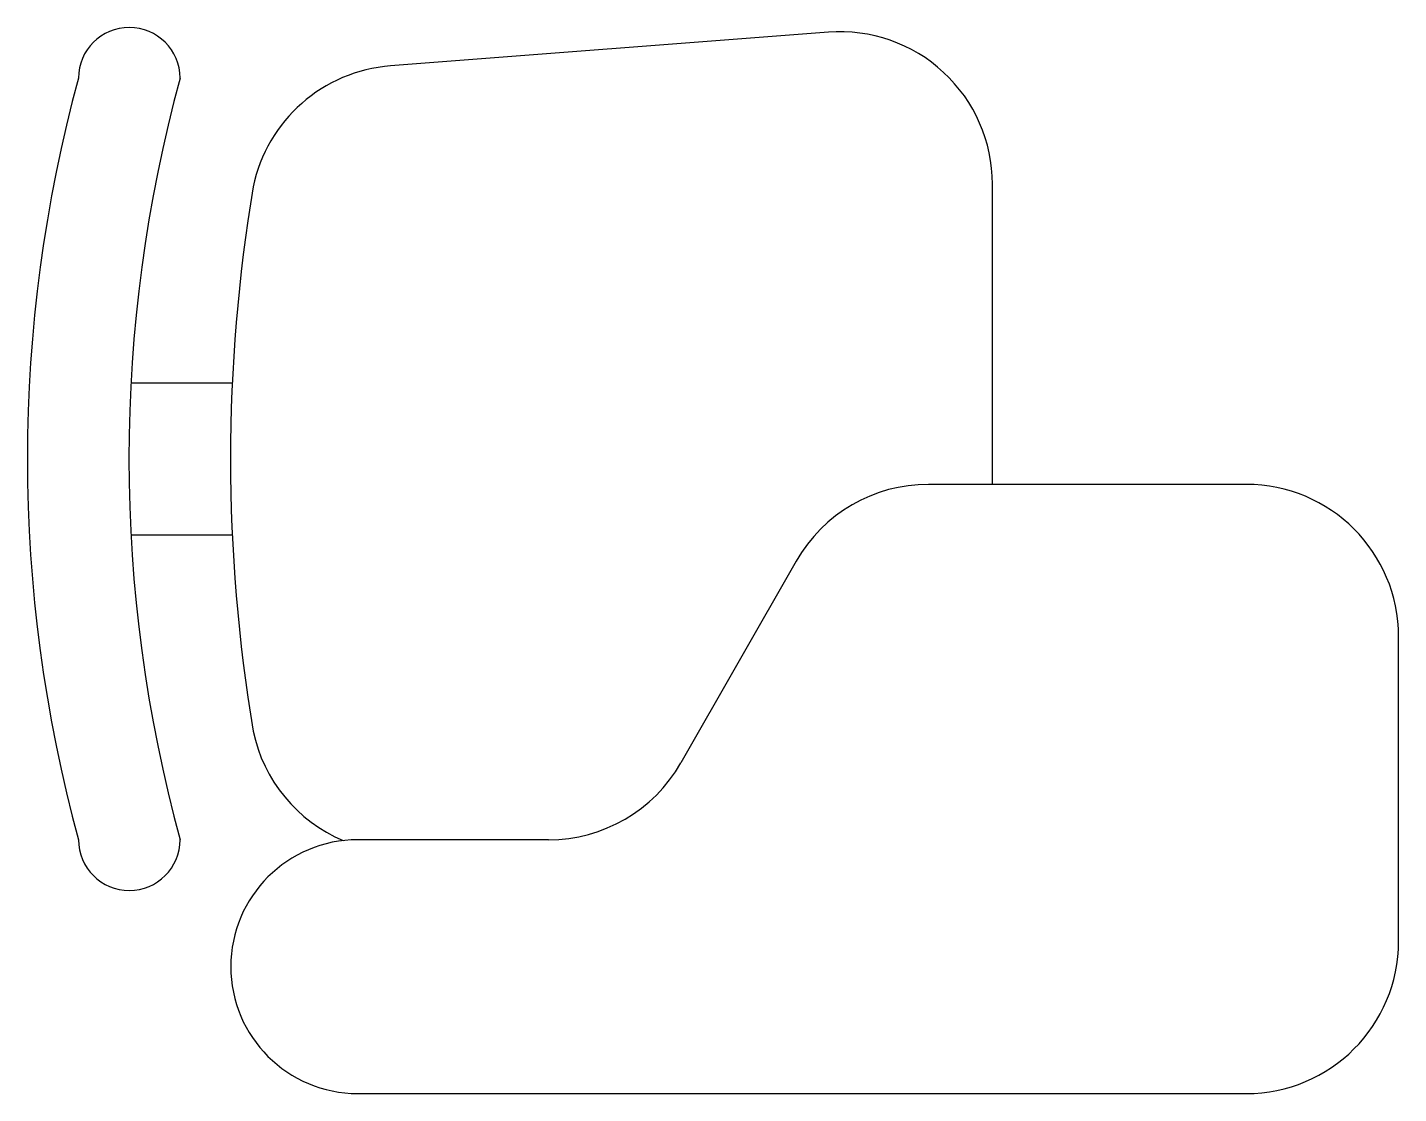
# Model space of a CAD drawing. Extents: x 0 to 0.686, y -0.318 to 0.216.
import ezdxf

# ---------------------------------------------------------------- set-up
doc = ezdxf.new("R2010")
doc.units = 0
doc.header["$LTSCALE"] = 1.2
doc.layers.get('0').update_dxf_attribs({"linetype": 'CONTINUOUS'})

msp = doc.modelspace()

# ---------------------------------------------------------------- linework, layer by layer
at = {"color": 0}
for p, q in [((0.4007, 0.2135), (0.18171, 0.19665)), ((0.48275, -0.0127), (0.48275, 0.13752)), ((0.0518, 0.0381), (0.10248, 0.0381)), ((0.60975, -0.0127), (0.45077, -0.0127)), ((0.10248, -0.0381), (0.0518, -0.0381)), ((0.38461, -0.05109), (0.32689, -0.15211)), ((0.68595, -0.2413), (0.68595, -0.0889)), ((0.26073, -0.1905), (0.16525, -0.1905)), ((0.16525, -0.3175), (0.60975, -0.3175))]:
    msp.add_line(p, q, dxfattribs=at)
for centre, radius, start, end in [((0.05095, 0.1905), 0.0254, 0, 180), ((0.40655, 0.13752), 0.0762, 0, 94.39871), ((0.18756, 0.12068), 0.0762, 94.39871, 168.30549), ((0.72302, 0), 0.72302, 164.72346, 195.27654), ((0.77382, 0), 0.72302, 164.72346, 195.27654), ((0.92432, 0), 0.82272, 170.47649, 189.52351), ((0.45077, -0.0889), 0.0762, 90, 150.25512), ((0.60975, -0.0889), 0.0762, 0, 90), ((0.18756, -0.12068), 0.0762, 191.69451, 247.18493), ((0.26073, -0.1143), 0.0762, 270, 330.25512), ((0.05095, -0.1905), 0.0254, 180, 0), ((0.16525, -0.254), 0.0635, 90, 270), ((0.60975, -0.2413), 0.0762, 270, 0)]:
    msp.add_arc(centre, radius, start, end, dxfattribs=at)

doc.saveas('drawing.dxf')
